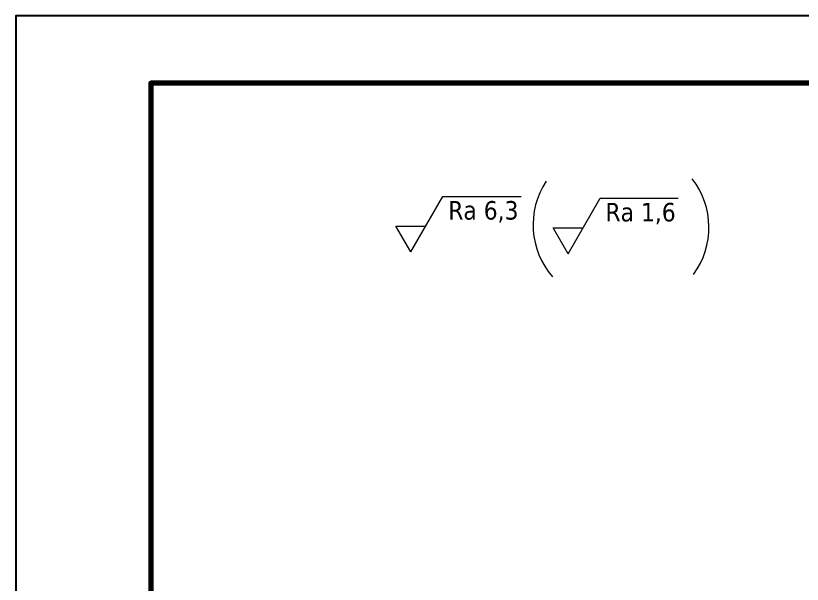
# Model space of a CAD drawing. Header units: millimetres. Extents: x 951 to 1161, y 216 to 513.
# Drawn here: x 951.5 to 1067.8, y 428.9 to 513 of the extents above; entities that cross this region are included whole.
import ezdxf

# ---------------------------------------------------------------- set-up
doc = ezdxf.new("R2010")
doc.units = ezdxf.units.MM
doc.header["$LTSCALE"] = 5
doc.layers.get('Defpoints').update_dxf_attribs({"color": 252})
doc.layers.add('opis', color=3, linetype='Continuous', lineweight=20)
doc.layers.add('ramka', color=7, linetype='Continuous', lineweight=70)
doc.styles.get("Standard").update_dxf_attribs({"font": 'tahoma.ttf'})

msp = doc.modelspace()

# ---------------------------------------------------------------- linework, layer by layer
at = {"layer": 'Defpoints'}
msp.add_lwpolyline([(951.495, 216.01205), (1161.495, 216.01205), (1161.495, 513.01205), (951.495, 513.01205)], close=True, dxfattribs=at)
at = {"layer": 'opis'}
for p, q in [((1009.95014, 478.06151), (1014.69209, 486.27481)), ((1014.69209, 486.27481), (1026.24553, 486.27481)), ((1033.20791, 477.78841), (1037.94986, 486.00171)), ((1037.94986, 486.00171), (1049.5033, 486.00171)), ((1009.95014, 478.06151), (1007.73723, 481.89439)), ((1007.73723, 481.89439), (1012.16305, 481.89439)), ((1033.20791, 477.78841), (1030.995, 481.62128)), ((1030.995, 481.62128), (1035.42082, 481.62128))]:
    msp.add_line(p, q, dxfattribs=at)
for centre, start, end in [((1042.26484, 481.68162), 323.8378724, 37.8564757), ((1039.79271, 482.07382), 146.7396418, 220.7582451)]:
    msp.add_arc(centre, 11.76553, start, end, dxfattribs=at)
at = {"layer": 'ramka'}
msp.add_lwpolyline([(971.495, 226.01205), (1151.495, 226.01205), (1151.495, 503.01205), (971.495, 503.01205)], close=True, dxfattribs=at)

# ---------------------------------------------------------------- texts
at = {"layer": 'opis', "attachment_point": 1}
for s, insert, char_height in [('Ra {\\fTahoma|b0|i0|c238|p34;6,3}', (1015.47214, 485.59523), 2.7377654), ('Ra 1,6', (1038.72992, 485.32213), 2.737765)]:
    msp.add_mtext(s, dxfattribs=dict(at, insert=insert, char_height=char_height))

doc.saveas('drawing.dxf')
